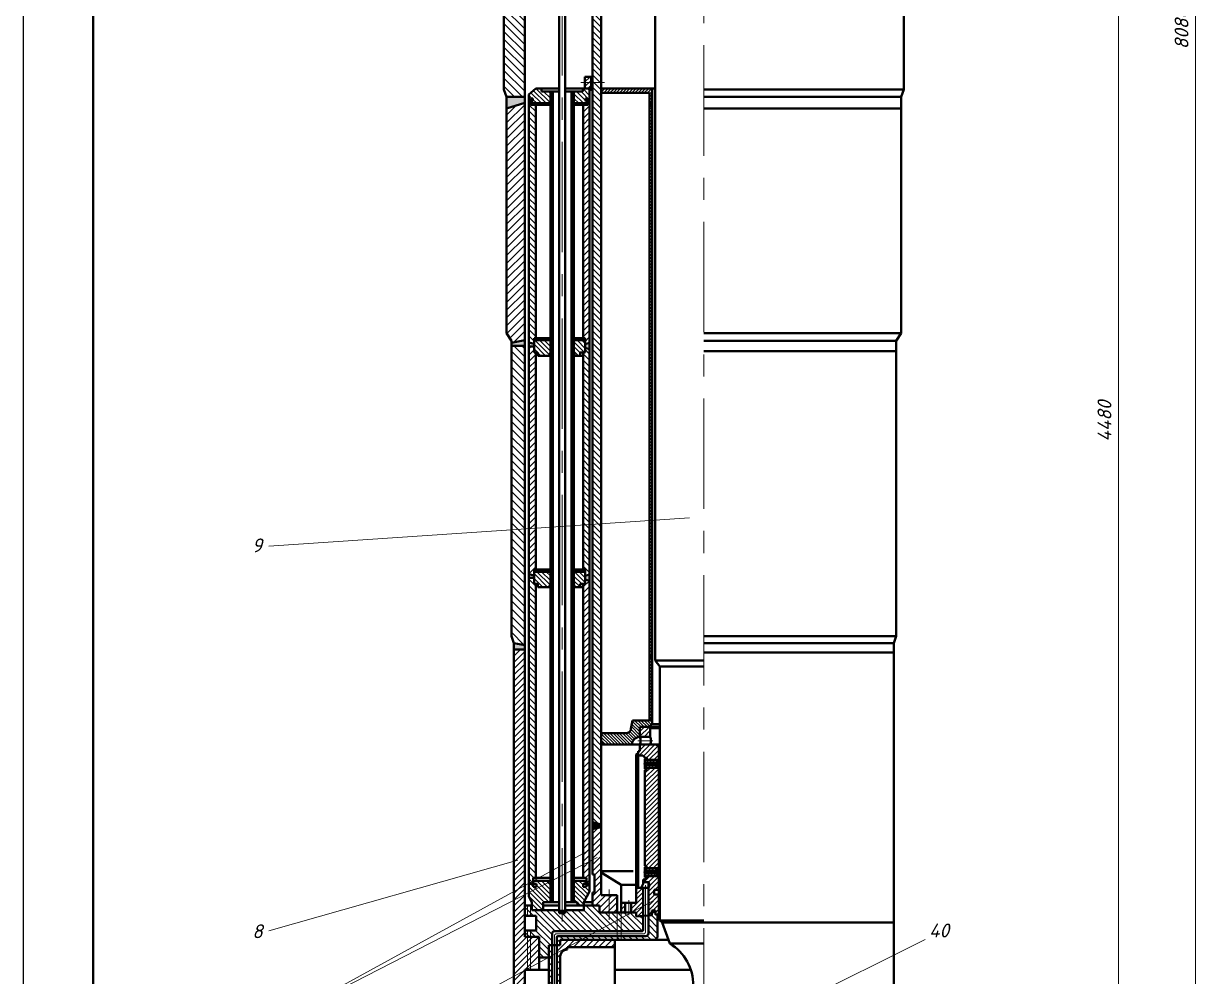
# Model space of a CAD drawing. Header units: millimetres. Extents: x 2879 to 23145, y -3142 to 6314.
# Drawn here: x 22546.3 to 22885.3, y -2997.1 to -2723 of the extents above; entities that cross this region are included whole.
import ezdxf

# ---------------------------------------------------------------- set-up
doc = ezdxf.new("R2010")
doc.units = ezdxf.units.MM
doc.linetypes.add('ACAD_ISO03W100', pattern=[30, 12, -18])
doc.linetypes.add('осевая', pattern=[50.8, 31.75, -6.35, 6.35, -6.35])
doc.layers.get('0').update_dxf_attribs({"lineweight": 40})
for name, color, linetype, lineweight in [('Оси', 7, 'осевая', 20), ('Размеры', 7, 'Continuous', 20), ('Тонкая', 7, 'Continuous', 25), ('Штрих пункт', 7, 'ACAD_ISO03W100', 20), ('штриховка', 7, 'Continuous', 20)]:
    doc.layers.add(name, color=color, linetype=linetype, lineweight=lineweight)
doc.styles.add('ADRF1', font='isocpeur.ttf', dxfattribs={"oblique": 15})
doc.styles.add('Размеры', font='isocpeur.ttf', dxfattribs={"oblique": 15})
doc.dimstyles.new('гост', dxfattribs={"dimtxt": 4, "dimasz": 5, "dimexe": 2, "dimexo": 0, "dimgap": 2, "dimtad": 1, "dimtoh": 1, "dimdec": 1, "dimlfac": 10, "dimtxsty": 'ADRF1', "dimcen": 2.5, "dimadec": 0, "dimazin": 0, "dimtfac": 1, "dimtdec": 1, "dimtmove": 0, "dimatfit": 3, "dimfxl": 1, "dimlwd": 20, "dimlwe": 20, "dimarcsym": 0})
pattern_1 = [(135, (22325.3025, -3064.2929), (-1.122532, -1.122532), [])]
pattern_2 = [(45, (22269.3143, -3064.2929), (-0.8980256, 0.8980256), [])]
pattern_3 = [(135, (22325.3025, -3064.2929), (-0.6735192, -0.6735192), [])]
pattern_4 = [(45, (22325.3025, -3064.2929), (-0.6735192, 0.6735192), [])]
pattern_5 = [(135, (22325.3025, -3064.2929), (-0.8980256, -0.8980256), [])]
pattern_6 = [(45, (22325.3025, -3064.2929), (-0.8980256, 0.8980256), [])]
pattern_7 = [(135, (22269.3143, -3064.2929), (-0.4490128, -0.4490128), [])]
pattern_8 = [(135, (22222.6435, -3064.2929), (-0.8980256, -0.8980256), [])]

# ---------------------------------------------------------------- blocks, each defined once
blk = doc.blocks.new('*D20')
at = {"layer": 'Defpoints', "color": 0, "transparency": 16777216}
for p in [(22801.87, -2620.22), (22861.15, -2620.22), (22819.88, -3054.37)]:
    blk.add_point(p, dxfattribs=at)
at = {"layer": 'Размеры', "color": 0, "linetype": 'Continuous', "lineweight": 20, "transparency": 16777216}
for p, q in [((22801.87, -2620.22), (22863.15, -2620.22)), ((22861.15, -3049.37), (22861.15, -2625.22)), ((22819.88, -3054.37), (22863.15, -3054.37))]:
    blk.add_line(p, q, dxfattribs=at)
at = {"layer": 'Размеры', "color": 0, "transparency": 16777216}
for points in [[(22860.31, -2625.22), (22861.98, -2625.22), (22861.15, -2620.22)], [(22860.31, -3049.37), (22861.98, -3049.37), (22861.15, -3054.37)]]:
    blk.add_solid(points, dxfattribs=at)
at = {"layer": 'Размеры', "color": 0, "transparency": 16777216, "insert": (22857.15, -2837.3), "char_height": 4, "attachment_point": 5, "rotation": 90, "style": 'ADRF1'}
blk.add_mtext('4480', dxfattribs=at)
blk = doc.blocks.new('*D24')
at = {"color": 0, "linetype": 'Continuous', "lineweight": 20, "transparency": 16777216}
for p, q in [((22741.99, -2327.81), (22885.32, -2327.81)), ((22883.32, -3116.37), (22883.32, -2332.81)), ((22741.95, -3121.37), (22885.32, -3121.37))]:
    blk.add_line(p, q, dxfattribs=at)
at = {"color": 0, "transparency": 16777216}
for points in [[(22882.49, -2332.81), (22884.16, -2332.81), (22883.32, -2327.81)], [(22882.49, -3116.37), (22884.16, -3116.37), (22883.32, -3121.37)]]:
    blk.add_solid(points, dxfattribs=at)
at = {"layer": 'Defpoints', "color": 0, "transparency": 16777216}
for p in [(22741.99, -2327.81), (22883.32, -2327.81), (22741.95, -3121.37)]:
    blk.add_point(p, dxfattribs=at)
at = {"color": 0, "transparency": 16777216, "insert": (22879.32, -2724.59), "char_height": 4, "attachment_point": 5, "rotation": 90, "style": 'ADRF1'}
blk.add_mtext('8080', dxfattribs=at)

msp = doc.modelspace()

# ---------------------------------------------------------------- hatches: boundary and pattern name
h = msp.add_hatch(color=256)
h.dxf.hatch_style = 1
h.paths.add_polyline_path([(22690.444, -2745.729), (22690.444, -2744.009), (22685.226, -2744.009), (22685.226, -2747.406)])
h.paths.add_polyline_path([(22687.298, -2901.168), (22687.298, -2902.979), (22690.444, -2902.979), (22690.444, -2901.737)])
h.paths.add_polyline_path([(22686.61, -2814.758), (22686.61, -2815.681), (22690.444, -2815.681), (22690.444, -2814.065)])
h = msp.add_hatch(color=256)
h.dxf.hatch_style = 1
h.paths.add_polyline_path([(22727.14, -2745.747), (22726.305, -2746.119), (22726.305, -2746.606), (22727.14, -2746.726)])
h = msp.add_hatch(color=256)
h.dxf.hatch_style = 1
h.paths.add_polyline_path([(22693.14, -2815.087), (22691.597, -2814.73), (22691.597, -2815.822), (22693.14, -2815.822)])
h.paths.add_polyline_path([(22709.12, -2814.821), (22707.804, -2815.188), (22707.804, -2816.239), (22709.12, -2816.655)])
h.paths.add_polyline_path([(22704.613, -2817.767), (22704.613, -2818.491), (22704.957, -2818.491)])
h.paths.add_polyline_path([(22697.837, -2817.584), (22697.407, -2818.491), (22697.837, -2818.491)])
h = msp.add_hatch(color=256)
h.dxf.hatch_style = 1
h.paths.add_polyline_path([(22693.14, -2881.673), (22691.597, -2881.317), (22691.597, -2882.409), (22693.14, -2882.409)])
h.paths.add_polyline_path([(22697.837, -2884.17), (22697.407, -2885.078), (22697.837, -2885.078)])
h.paths.add_polyline_path([(22704.613, -2884.353), (22704.613, -2885.078), (22704.957, -2885.078)])
h.paths.add_polyline_path([(22709.12, -2881.407), (22707.804, -2881.774), (22707.804, -2882.826), (22709.12, -2883.242)])
h = msp.add_hatch(color=256)
h.dxf.hatch_style = 1
h.paths.add_polyline_path([(22727.14, -2904.887), (22726.305, -2905.13), (22726.305, -2905.531), (22727.14, -2905.789)])
h = msp.add_hatch(color=256)
h.dxf.hatch_style = 1
h.paths.add_polyline_path([(22712.441, -2930.896), (22713.312, -2930.363), (22712.441, -2929.077)])
h = msp.add_hatch(color=256)
h.dxf.hatch_style = 1
h.paths.add_polyline_path([(22712.441, -2954.14), (22712.441, -2953.334), (22709.941, -2952.647), (22709.941, -2954.69)])
at = {"layer": 'штриховка'}
h = msp.add_hatch(dxfattribs=at)
h.set_pattern_fill('ANSI31', color=256, scale=0.5, angle=90)
h.set_pattern_definition(pattern_1)
h.paths.add_polyline_path([(22690.444, -2657.71), (22687.047, -2657.71), (22687.047, -2658.093), (22686.652, -2658.093), (22686.272, -2658.393), (22685.798, -2658.393), (22684.447, -2658.485), (22684.447, -2741.945), (22685.226, -2744.009), (22690.444, -2744.009)])
h = msp.add_hatch(dxfattribs=at)
h.set_pattern_fill('ANSI31', color=256, scale=0.4, angle=90)
h.set_pattern_definition(pattern_5)
h.paths.add_polyline_path([(22712.441, -2897.59), (22709.941, -2897.59), (22709.941, -2952.647), (22712.441, -2953.334)])
h.paths.add_polyline_path([(22712.441, -2824.396), (22709.941, -2824.396), (22709.941, -2897.59), (22712.441, -2897.59)])
h.paths.add_polyline_path([(22712.441, -2734.443), (22709.941, -2734.443), (22709.941, -2824.396), (22712.441, -2824.396)])
h.paths.add_polyline_path([(22712.441, -2674.557), (22709.941, -2674.557), (22709.941, -2734.443), (22712.441, -2734.443)])
h = msp.add_hatch(dxfattribs=at)
h.set_pattern_fill('ANSI31', color=256, scale=0.3)
h.set_pattern_definition(pattern_4)
h.paths.add_polyline_path([(22709.559, -2738.258), (22707.775, -2738.258), (22707.775, -2739.941), (22709.559, -2739.941)])
h.paths.add_polyline_path([(22709.559, -2739.941), (22707.775, -2739.941), (22707.775, -2741.625), (22709.559, -2741.625)])
h = msp.add_hatch(dxfattribs=at)
h.set_pattern_fill('ANSI31', color=256, scale=0.3, angle=90)
h.set_pattern_definition(pattern_3)
h.paths.add_polyline_path([(22697.837, -2745.881), (22697.837, -2742.49), (22695.306, -2742.49), (22695.306, -2741.625), (22693.597, -2741.625), (22691.597, -2743.406), (22691.597, -2745.293), (22692.117, -2745.293), (22692.117, -2744.533), (22692.818, -2744.533), (22692.818, -2745.293), (22692.117, -2745.293), (22692.117, -2745.881)])
h.paths.add_polyline_path([(22704.613, -2742.49), (22704.613, -2745.881), (22708.6, -2745.881), (22708.6, -2745.293), (22707.899, -2745.293), (22707.899, -2744.533), (22708.6, -2744.533), (22708.6, -2745.293), (22709.12, -2745.293), (22709.12, -2742.341, -0.4142136), (22709.42, -2742.041), (22709.941, -2742.041), (22709.941, -2741.625), (22707.145, -2741.625), (22707.145, -2742.49)])
h = msp.add_hatch(dxfattribs=at)
h.set_pattern_fill('ANSI31', color=256, scale=0.2)
h.set_pattern_definition([(45, (22325.3025, -3064.2929), (-0.4490128, 0.4490128), [])])
h.paths.add_polyline_path([(22712.441, -2741.625), (22712.441, -2742.885), (22726.305, -2742.885), (22726.305, -2746.119), (22727.14, -2745.747), (22727.14, -2742.885), (22727.14, -2741.625)])
h = msp.add_hatch(dxfattribs=at)
h.set_pattern_fill('ANSI31', color=256, scale=0.5)
h.set_pattern_definition([(45, (22325.3025, -3064.2929), (-1.122532, 1.122532), [])])
h.paths.add_polyline_path([(22690.444, -2745.729), (22685.226, -2747.406), (22685.226, -2812.045), (22686.61, -2814.173), (22686.61, -2814.758), (22690.444, -2814.065)])
h = msp.add_hatch(dxfattribs=at)
h.set_pattern_fill('ANSI31', color=256, scale=0.4, angle=90)
h.set_pattern_definition(pattern_5)
h.paths.add_polyline_path([(22727.14, -2746.726), (22726.305, -2746.606), (22726.305, -2905.13), (22727.14, -2904.887)])
h.paths.add_polyline_path([(22693.597, -2746.36), (22692.117, -2746.36), (22692.117, -2745.881), (22692.117, -2745.293), (22691.597, -2745.293), (22691.597, -2814.73), (22693.14, -2815.087), (22693.14, -2814.073), (22693.14, -2813.403), (22693.597, -2813.403), (22693.597, -2759.339)])
h = msp.add_hatch(dxfattribs=at)
h.set_pattern_fill('ANSI31', color=256, scale=0.3)
h.set_pattern_definition(pattern_4)
h.paths.add_polyline_path([(22704.613, -2892.929), (22703.897, -2892.929), (22703.897, -2975.707), (22704.613, -2975.707), (22704.613, -2969.529)])
h.paths.add_polyline_path([(22698.554, -2892.929), (22697.837, -2892.929), (22697.837, -2975.707), (22698.554, -2975.707)])
h.paths.add_polyline_path([(22704.613, -2742.49), (22703.897, -2742.49), (22703.897, -2779.417), (22704.613, -2779.417)])
h.paths.add_polyline_path([(22698.554, -2742.49), (22697.837, -2742.49), (22697.837, -2779.417), (22698.554, -2779.417)])
h.paths.add_polyline_path([(22704.613, -2779.417), (22703.897, -2779.417), (22703.897, -2826.575), (22704.613, -2826.575)])
h.paths.add_polyline_path([(22698.554, -2779.417), (22697.837, -2779.417), (22697.837, -2826.575), (22698.554, -2826.575)])
h.paths.add_polyline_path([(22698.554, -2826.575), (22697.837, -2826.575), (22697.837, -2892.929), (22698.554, -2892.929)])
h.paths.add_polyline_path([(22704.613, -2826.575), (22703.897, -2826.575), (22703.897, -2892.929), (22704.613, -2892.929)])
h = msp.add_hatch(dxfattribs=at)
h.set_pattern_fill('ANSI31', color=256, scale=0.4)
h.set_pattern_definition(pattern_2)
h.paths.add_polyline_path([(22709.12, -2771.454), (22707.282, -2771.454), (22707.282, -2793.313), (22709.12, -2793.313)])
h.paths.add_polyline_path([(22709.12, -2793.313), (22707.282, -2793.313), (22707.282, -2813.403), (22707.804, -2813.403), (22707.804, -2814.073), (22707.804, -2815.188), (22709.12, -2814.821)])
h.paths.add_polyline_path([(22709.12, -2745.293), (22708.6, -2745.293), (22708.6, -2745.881), (22708.6, -2746.36), (22707.282, -2746.36), (22707.282, -2759.339), (22707.282, -2771.454), (22709.12, -2771.454)])
h = msp.add_hatch(dxfattribs=at)
h.set_pattern_fill('ANSI31', color=256, scale=0.2, angle=90)
h.set_pattern_definition([(135, (22325.3025, -3064.2929), (-0.4490128, -0.4490128), [])])
h.paths.add_polyline_path([(22727.14, -2746.726), (22726.305, -2746.606), (22726.305, -2776.743), (22727.14, -2776.743)])
h.paths.add_polyline_path([(22727.14, -2820.359), (22726.305, -2820.359), (22726.305, -2863.772), (22727.14, -2863.772)])
h.paths.add_polyline_path([(22727.14, -2776.743), (22726.305, -2776.743), (22726.305, -2820.359), (22727.14, -2820.359)])
h.paths.add_polyline_path([(22727.14, -2863.772), (22726.305, -2863.772), (22726.305, -2905.13), (22727.14, -2904.887)])
h = msp.add_hatch(dxfattribs=at)
h.set_pattern_fill('ANSI31', color=256, scale=0.5, angle=90)
h.set_pattern_definition(pattern_1)
h.paths.add_polyline_path([(22686.61, -2899.189), (22687.298, -2901.168), (22690.444, -2901.737), (22690.444, -2815.681), (22686.61, -2815.681), (22686.61, -2817.189)])
h = msp.add_hatch(dxfattribs=at)
h.set_pattern_fill('ANSI31', color=256, scale=0.4)
h.set_pattern_definition(pattern_6)
h.paths.add_polyline_path([(22693.597, -2817.571), (22693.14, -2817.571), (22693.14, -2815.822), (22691.597, -2815.822), (22691.597, -2881.317), (22693.14, -2881.673), (22693.14, -2880.66), (22693.14, -2879.989), (22693.597, -2879.989)])
h = msp.add_hatch(dxfattribs=at)
h.set_pattern_fill('ANSI31', color=256, scale=0.3, angle=90)
h.set_pattern_definition(pattern_3)
h.paths.add_polyline_path([(22697.837, -2814.073), (22693.14, -2814.073), (22693.14, -2817.571), (22694.233, -2817.571), (22694.233, -2818.491), (22697.407, -2818.491), (22697.837, -2817.584)])
h.paths.add_polyline_path([(22704.613, -2817.767), (22704.957, -2818.491), (22706.399, -2818.491), (22706.399, -2817.571), (22707.804, -2817.571), (22707.804, -2814.073), (22704.613, -2814.073)])
h = msp.add_hatch(dxfattribs=at)
h.set_pattern_fill('ANSI31', color=256, scale=0.4, angle=90)
h.set_pattern_definition([(135, (22269.3143, -3064.2929), (-0.8980256, -0.8980256), [])])
h.paths.add_polyline_path([(22709.12, -2856.2), (22707.282, -2856.2), (22707.282, -2879.989), (22707.804, -2879.989), (22707.804, -2880.66), (22707.804, -2881.774), (22709.12, -2881.407)])
h.paths.add_polyline_path([(22709.12, -2816.655), (22707.804, -2816.239), (22707.804, -2817.571), (22707.282, -2817.571), (22707.282, -2856.2), (22709.12, -2856.2)])
h = msp.add_hatch(dxfattribs=at)
h.set_pattern_fill('ANSI31', color=256, scale=0.3, angle=90)
h.set_pattern_definition(pattern_3)
h.paths.add_polyline_path([(22693.14, -2880.66), (22693.14, -2884.157), (22694.233, -2884.157), (22694.233, -2885.078), (22697.407, -2885.078), (22697.837, -2884.17), (22697.837, -2880.66)])
h.paths.add_polyline_path([(22707.804, -2880.66), (22704.613, -2880.66), (22704.613, -2884.353), (22704.957, -2885.078), (22706.399, -2885.078), (22706.399, -2884.157), (22707.804, -2884.157)])
h = msp.add_hatch(dxfattribs=at)
h.set_pattern_fill('ANSI31', color=256, scale=0.4, angle=90)
h.set_pattern_definition(pattern_5)
h.paths.add_polyline_path([(22693.597, -2884.157), (22693.14, -2884.157), (22693.14, -2882.409), (22691.597, -2882.409), (22691.597, -2970.367), (22692.922, -2970.367), (22692.922, -2969.529), (22692.922, -2968.692), (22693.597, -2968.692)])
h = msp.add_hatch(dxfattribs=at)
h.set_pattern_fill('ANSI31', color=256, scale=0.4)
h.set_pattern_definition(pattern_2)
h.paths.add_polyline_path([(22709.12, -2911.234), (22707.282, -2911.234), (22707.282, -2937.399), (22709.12, -2937.399)])
h.paths.add_polyline_path([(22709.12, -2937.399), (22707.282, -2937.399), (22707.282, -2968.692), (22708.18, -2968.692), (22708.18, -2970.367), (22709.12, -2970.367), (22709.12, -2955.513)])
h.paths.add_polyline_path([(22709.12, -2883.242), (22707.804, -2882.826), (22707.804, -2884.157), (22707.282, -2884.157), (22707.282, -2911.234), (22709.12, -2911.234)])
h = msp.add_hatch(dxfattribs=at)
h.set_pattern_fill('ANSI31', color=256, scale=0.4)
h.set_pattern_definition(pattern_2)
h.paths.add_polyline_path([(22690.444, -2995.146), (22694.585, -2991.561), (22694.585, -2985.633), (22690.444, -2985.633), (22687.298, -2988.085), (22687.298, -3036.234), (22690.444, -3036.234), (22690.444, -3011.779)])
h.paths.add_polyline_path([(22690.444, -3036.234), (22687.298, -3036.234), (22687.298, -3080.368), (22690.367, -3084.351), (22699.231, -3084.351), (22699.231, -3081.443), (22700.326, -3081.443), (22700.326, -3083.492), (22701.711, -3083.492), (22701.711, -3076.466), (22694.878, -3076.466), (22691.367, -3076.466), (22691.367, -3072.527), (22690.444, -3071.761), (22690.444, -3069.251)])
h.paths.add_polyline_path([(22690.444, -2976.683), (22690.444, -2902.979), (22687.298, -2902.979), (22687.298, -2903.896), (22687.298, -2988.085), (22690.444, -2985.633)])
h = msp.add_hatch(dxfattribs=at)
h.set_pattern_fill('ANSI31', color=256, scale=0.2, angle=90)
h.set_pattern_definition(pattern_7)
h.paths.add_polyline_path([(22727.14, -2904.887), (22726.305, -2905.13), (22726.305, -2908.185), (22726.305, -2923.441), (22721.457, -2923.441), (22721.001, -2925.87, -0.3608204), (22719.527, -2927.093), (22712.441, -2927.093), (22712.441, -2930.363), (22721.282, -2930.363), (22721.282, -2930.154, -0.3518145), (22723.554, -2928.101), (22723.554, -2925.293), (22726.172, -2925.293), (22727.14, -2924.532), (22727.14, -2923.441), (22727.14, -2908.185)])
h = msp.add_hatch(dxfattribs=at)
h.set_pattern_fill('ANSI31', color=256, scale=0.3)
h.set_pattern_definition([(45, (22269.3143, -3064.2929), (-0.6735192, 0.6735192), [])])
h.paths.add_polyline_path([(22726.528, -2925.665), (22726.172, -2925.293), (22723.554, -2925.293), (22723.554, -2928.101), (22726.528, -2928.101)])
h.paths.add_polyline_path([(22729.02, -2931.376), (22729.02, -2931.063), (22728.254, -2930.363), (22723.554, -2930.363), (22723.554, -2932.255), (22723.102, -2932.255), (22723.102, -2933.494), (22724.449, -2933.494), (22725.016, -2934.056), (22725.404, -2934.174), (22725.535, -2934.174), (22725.535, -2934.469), (22725.404, -2934.469), (22725.404, -2934.758), (22729.02, -2934.758)])
h.paths.add_polyline_path([(22729.02, -2937.028), (22728.435, -2937.028), (22725.537, -2937.028), (22725.537, -2937.559), (22725.016, -2937.723), (22725.016, -2965.227), (22725.537, -2965.391), (22725.537, -2965.921), (22728.435, -2965.921), (22729.02, -2965.921)])
h.paths.add_polyline_path([(22729.02, -2968.191), (22725.404, -2968.191), (22725.404, -2968.48), (22725.535, -2968.48), (22725.535, -2968.776), (22725.404, -2968.776), (22725.404, -2969.153), (22724.472, -2969.153), (22724.472, -2969.948), (22725.997, -2969.948), (22726.368, -2970.761), (22725.997, -2971.574), (22725.997, -2979.502), (22727.04, -2979.405), (22727.04, -2978.123), (22728.069, -2978.123), (22728.069, -2979.31), (22728.639, -2979.257), (22729.02, -2978.815), (22729.02, -2973.518), (22727.682, -2973.518), (22727.682, -2972.099), (22729.02, -2972.099), (22729.02, -2971.574)])
h.paths.add_polyline_path([(22724.472, -2971.574), (22722.52, -2971.574), (22722.52, -2975.833), (22721.071, -2975.833), (22721.071, -2978.643), (22722.52, -2978.643), (22722.52, -2979.823), (22724.472, -2979.643)])
h.paths.add_polyline_path([(22719.342, -2975.833), (22718.181, -2975.833), (22718.181, -2978.643), (22719.342, -2978.643)])
h = msp.add_hatch(color=256, dxfattribs=at)
h.dxf.hatch_style = 1
h.paths.add_polyline_path([(22726.305, -2922.931), (22726.305, -2923.441), (22727.14, -2923.441), (22727.14, -2923.132)])
h = msp.add_hatch(color=256, dxfattribs=at)
h.dxf.hatch_style = 1
h.paths.add_polyline_path([(22722.52, -2971.211), (22722.52, -2971.574), (22723.102, -2971.574), (22723.102, -2971.425)])
h.paths.add_polyline_path([(22723.102, -2932.686), (22722.52, -2933.177), (22723.102, -2933.177)])
h = msp.add_hatch(dxfattribs=at)
h.set_pattern_fill('ANSI31', color=256, scale=0.2, angle=90)
h.set_pattern_definition(pattern_7)
h.paths.add_polyline_path([(22723.102, -2944.77), (22722.52, -2944.77), (22722.52, -2956.21), (22723.102, -2956.21)])
h.paths.add_polyline_path([(22723.102, -2933.177), (22722.52, -2933.177), (22722.52, -2944.77), (22723.102, -2944.77)])
h.paths.add_polyline_path([(22723.102, -2956.21), (22722.52, -2956.21), (22722.52, -2971.574), (22723.102, -2971.574)])
h = msp.add_hatch(dxfattribs=at)
h.set_pattern_fill('ANSI31', color=256, scale=0.2, angle=90)
h.set_pattern_definition([(135, (22222.64346, -3064.2929), (-0.4490128, -0.4490128), [])])
h.paths.add_polyline_path([(22728.538, -2934.758), (22725.404, -2934.758), (22725.404, -2934.469), (22725.357, -2934.312), (22725.016, -2934.46), (22725.016, -2935.543), (22728.896, -2935.543), (22728.896, -2935.182), (22728.538, -2935.182)])
h.paths.add_polyline_path([(22728.896, -2936.243), (22725.016, -2936.243), (22725.016, -2937.327), (22725.404, -2937.496), (22725.404, -2937.028), (22728.435, -2937.028), (22728.538, -2937.028), (22728.538, -2936.604), (22728.896, -2936.604)])
h.paths.add_polyline_path([(22728.896, -2966.345), (22728.538, -2966.345), (22728.538, -2965.921), (22728.435, -2965.921), (22725.404, -2965.921), (22725.404, -2965.454), (22725.016, -2965.622), (22725.016, -2966.706), (22728.896, -2966.706)])
h.paths.add_polyline_path([(22728.538, -2967.767), (22728.896, -2967.767), (22728.896, -2967.406), (22725.016, -2967.406), (22725.016, -2968.49), (22725.357, -2968.638), (22725.404, -2968.48), (22725.404, -2968.191), (22728.538, -2968.191)])
h = msp.add_hatch(color=256, dxfattribs=at)
h.dxf.hatch_style = 1
h.paths.add_polyline_path([(22725.535, -2934.291), (22725.404, -2934.291), (22725.357, -2934.312), (22725.404, -2934.469), (22725.535, -2934.469)])
h.paths.add_polyline_path([(22725.537, -2937.028), (22725.404, -2937.028), (22725.404, -2937.496), (22725.537, -2937.559)])
h.paths.add_polyline_path([(22725.537, -2965.391), (22725.404, -2965.454), (22725.404, -2965.921), (22725.537, -2965.921)])
h.paths.add_polyline_path([(22725.535, -2968.48), (22725.404, -2968.48), (22725.357, -2968.638), (22725.404, -2968.658), (22725.535, -2968.658)])
h = msp.add_hatch(dxfattribs=at)
h.set_pattern_fill('ANSI31', color=256, scale=0.4)
h.set_pattern_definition([(45, (22222.6435, -3064.2929), (-0.8980256, 0.8980256), [])])
h.paths.add_polyline_path([(22712.441, -2955.363), (22712.441, -2954.14), (22709.941, -2954.69), (22709.941, -2955.513), (22709.941, -2962.98), (22709.941, -2967.747), (22710.55, -2967.747), (22710.55, -2972.867), (22709.941, -2972.867), (22709.941, -2976.683), (22711.929, -2976.683), (22711.929, -2978.643), (22714.742, -2978.643), (22714.742, -2973.68), (22712.441, -2973.68), (22712.441, -2966.616)])
h.paths.add_polyline_path([(22717.029, -2973.68), (22714.742, -2973.68), (22714.742, -2978.643), (22717.029, -2978.643)])
h = msp.add_hatch(dxfattribs=at)
h.set_pattern_fill('ANSI31', color=256, scale=0.3, angle=90)
h.set_pattern_definition(pattern_3)
h.paths.add_polyline_path([(22693.86, -2971.252), (22692.922, -2971.252), (22692.922, -2970.367), (22691.597, -2970.367), (22691.597, -2974.031), (22692.51, -2975.707), (22692.51, -2977.987), (22695.733, -2977.987), (22695.733, -2975.707), (22697.837, -2975.707), (22697.837, -2969.529), (22692.922, -2969.529), (22692.922, -2970.367), (22693.86, -2970.367)])
h.paths.add_polyline_path([(22707.241, -2971.252), (22707.241, -2970.367), (22708.18, -2970.367), (22708.18, -2969.529), (22704.613, -2969.529), (22704.613, -2975.707), (22705.409, -2975.707), (22706.004, -2976.683), (22707.471, -2976.683), (22707.471, -2975.707), (22709.12, -2972.618), (22709.12, -2970.367), (22708.18, -2970.367), (22708.18, -2971.252)])
h = msp.add_hatch(dxfattribs=at)
h.set_pattern_fill('ANSI31', color=256, scale=0.4, angle=90)
h.set_pattern_definition(pattern_8)
edge = h.paths.add_edge_path()
edge.add_line((22711.929, -2978.643), (22711.929, -2976.683))
edge.add_line((22711.929, -2976.683), (22707.471, -2976.683))
edge.add_line((22707.471, -2976.683), (22707.471, -2977.987))
edge.add_line((22707.471, -2977.987), (22702.082, -2977.987))
edge.add_line((22702.082, -2977.987), (22702.082, -2978.881))
edge.add_line((22702.082, -2978.881), (22700.368, -2978.881))
edge.add_line((22700.368, -2978.881), (22700.368, -2977.987))
edge.add_line((22700.368, -2977.987), (22696.916, -2977.987))
edge.add_line((22696.916, -2977.987), (22693.782, -2981.296))
edge.add_line((22693.782, -2981.296), (22693.782, -2983.797))
edge.add_line((22693.782, -2983.797), (22691.414, -2983.797))
edge.add_line((22691.414, -2983.797), (22690.444, -2984.821))
edge.add_line((22690.444, -2984.821), (22690.444, -2985.633))
edge.add_line((22690.444, -2985.633), (22694.585, -2985.633))
edge.add_line((22694.585, -2985.633), (22694.585, -2991.561))
edge.add_line((22694.585, -2991.561), (22697.339, -2991.561))
edge.add_line((22697.339, -2991.561), (22697.339, -2988.085))
edge.add_line((22697.339, -2988.085), (22698.303, -2988.085))
edge.add_line((22698.303, -2988.085), (22698.303, -2984.757))
edge.add_arc((22698.988, -2984.74), 0.685, 90, 181.48903, ccw=False)
edge.add_line((22698.988, -2984.055), (22716.619, -2984.055))
edge.add_line((22716.619, -2984.055), (22717.029, -2983.723))
edge.add_line((22717.029, -2983.723), (22717.029, -2978.643))
edge.add_line((22717.029, -2978.643), (22711.929, -2978.643))
h.paths.add_polyline_path([(22696.916, -2977.987), (22693.585, -2977.987), (22692.15, -2979.629), (22693.782, -2979.629), (22693.782, -2981.296)], flags=17)
h.paths.add_polyline_path([(22692.51, -2976.683), (22690.444, -2976.683), (22690.444, -2979.629), (22692.15, -2979.629), (22693.585, -2977.987), (22692.51, -2977.987)], flags=17)
h.paths.add_polyline_path([(22718.181, -2978.643), (22717.029, -2978.643), (22717.029, -2983.723), (22718.181, -2982.79)])
h.paths.add_polyline_path([(22722.52, -2979.275), (22722.52, -2978.643), (22718.181, -2978.643), (22718.181, -2982.79)], flags=17)
edge = h.paths.add_edge_path(flags=17)
edge.add_line((22724.472, -2979.643), (22722.52, -2979.823))
edge.add_line((22722.52, -2979.823), (22722.52, -2979.275))
edge.add_line((22722.52, -2979.275), (22718.181, -2982.79))
edge.add_line((22718.181, -2982.79), (22718.181, -2984.055))
edge.add_line((22718.181, -2984.055), (22724.172, -2984.055))
edge.add_arc((22724.172, -2983.755), 0.3, 270, 360)
edge.add_line((22724.472, -2983.755), (22724.472, -2979.643))
h.paths.add_polyline_path([(22718.181, -2982.79), (22717.029, -2983.723), (22717.029, -2984.055), (22718.181, -2984.055)])
h.paths.add_polyline_path([(22717.029, -2985.424), (22714.929, -2985.424), (22713.563, -2986.53), (22717.029, -2986.53)], flags=17)
h.paths.add_polyline_path([(22718.181, -2985.424), (22717.029, -2985.424), (22717.029, -2986.53), (22718.181, -2986.53)])
edge = h.paths.add_edge_path()
edge.add_line((22728.639, -2985.53), (22728.639, -2979.257))
edge.add_line((22728.639, -2979.257), (22728.069, -2979.31))
edge.add_line((22728.069, -2979.31), (22728.069, -2978.568))
edge.add_line((22728.069, -2978.568), (22727.04, -2978.568))
edge.add_line((22727.04, -2978.568), (22727.04, -2979.405))
edge.add_line((22727.04, -2979.405), (22725.997, -2979.502))
edge.add_line((22725.997, -2979.502), (22725.997, -2984.724))
edge.add_arc((22725.297, -2984.724), 0.7, -90, 0, ccw=False)
edge.add_line((22725.297, -2985.424), (22718.181, -2985.424))
edge.add_line((22718.181, -2985.424), (22718.181, -2986.53))
edge.add_line((22718.181, -2986.53), (22727.639, -2986.53))
edge.add_arc((22727.639, -2985.53), 1, 270, 360)
h = msp.add_hatch(dxfattribs=at)
h.set_pattern_fill('ANSI31', color=256, scale=0.4, angle=90)
h.set_pattern_definition(pattern_8)
h.paths.add_polyline_path([(22714.929, -2985.424), (22699.992, -2985.424, 0.4142136), (22699.672, -2985.744), (22699.672, -2988.085), (22700.636, -2988.085), (22700.636, -2986.53), (22713.563, -2986.53)])
h = msp.add_hatch(dxfattribs=at)
h.set_pattern_fill('ANSI31', color=256, scale=0.4)
h.set_pattern_definition(pattern_6)
h.paths.add_polyline_path([(22700.636, -2986.53), (22700.636, -2988.085), (22699.672, -2988.085), (22699.672, -3011.899), (22699.672, -3012.547), (22700.252, -3012.547), (22700.252, -3011.899), (22700.636, -3011.899), (22716.312, -3011.899), (22716.312, -3009.814), (22702.636, -3009.814), (22702.636, -3009.1, -0.4142136), (22700.636, -3007.1), (22700.636, -2991.329, -0.4142136), (22702.636, -2989.329), (22702.636, -2988.616), (22716.312, -2988.616), (22716.312, -2986.53)])
h.paths.add_polyline_path([(22698.303, -2988.085), (22697.339, -2988.085), (22697.339, -2991.561), (22697.339, -3011.128), (22696.809, -3011.899), (22697.339, -3011.899), (22697.723, -3011.899), (22697.723, -3012.547), (22698.303, -3012.547), (22698.303, -3011.899)])

# ---------------------------------------------------------------- linework, layer by layer
for p, q in [((22566.34, -2306.406), (22566.34, -3137.406)), ((22700.368, -2976.683), (22700.368, -2645.399)), ((22702.082, -2976.683), (22702.082, -2645.399)), ((22799.447, -2649.745), (22799.447, -2741.945)), ((22684.447, -2658.485), (22684.447, -2741.945)), ((22690.444, -2657.71), (22690.444, -2976.683)), ((22709.941, -2674.557), (22709.941, -2955.513)), ((22712.441, -2674.557), (22712.441, -2955.513)), ((22727.947, -2671.425), (22727.947, -2906.136)), ((22707.775, -2738.258), (22709.559, -2738.258)), ((22707.775, -2741.625), (22707.775, -2738.258)), ((22709.559, -2738.258), (22709.559, -2741.625)), ((22709.559, -2738.258), (22709.941, -2738.258)), ((22684.447, -2741.945), (22685.226, -2744.009)), ((22691.597, -2743.406), (22693.597, -2741.625)), ((22693.597, -2741.625), (22700.368, -2741.625)), ((22695.306, -2741.625), (22695.306, -2742.49)), ((22702.082, -2741.625), (22709.941, -2741.625)), ((22707.145, -2741.625), (22707.145, -2742.49)), ((22709.12, -2745.293), (22709.12, -2742.341)), ((22709.941, -2742.041), (22709.42, -2742.041)), ((22712.441, -2741.625), (22727.947, -2741.625)), ((22727.14, -2742.885), (22727.14, -2741.625)), ((22799.447, -2741.945), (22741.947, -2741.945)), ((22799.447, -2741.945), (22798.668, -2744.009)), ((22685.226, -2744.009), (22685.226, -2747.406)), ((22685.226, -2744.009), (22690.444, -2744.009)), ((22690.444, -2745.729), (22685.226, -2747.406)), ((22691.597, -2743.406), (22691.597, -2974.031)), ((22691.597, -2745.293), (22692.117, -2745.293)), ((22692.117, -2745.293), (22692.117, -2744.533)), ((22692.117, -2744.533), (22692.818, -2744.533)), ((22692.818, -2745.293), (22692.117, -2745.293)), ((22692.117, -2745.293), (22692.117, -2745.881)), ((22692.818, -2744.533), (22692.818, -2745.293)), ((22695.306, -2742.49), (22700.368, -2742.49)), ((22697.837, -2742.49), (22697.837, -2975.707)), ((22698.554, -2742.49), (22698.554, -2975.707)), ((22702.082, -2742.49), (22707.145, -2742.49)), ((22703.897, -2742.49), (22703.897, -2975.707)), ((22704.613, -2742.49), (22704.613, -2969.529)), ((22708.6, -2744.533), (22707.899, -2744.533)), ((22707.899, -2744.533), (22707.899, -2745.293)), ((22707.899, -2745.293), (22708.6, -2745.293)), ((22708.6, -2745.293), (22708.6, -2744.533)), ((22709.12, -2745.293), (22708.6, -2745.293)), ((22708.6, -2745.293), (22708.6, -2745.881)), ((22709.12, -2745.293), (22709.12, -2955.513)), ((22712.441, -2742.885), (22726.305, -2742.885)), ((22726.305, -2742.885), (22726.305, -2908.185)), ((22726.305, -2746.119), (22727.14, -2745.747)), ((22727.14, -2742.885), (22727.14, -2908.185)), ((22798.668, -2744.009), (22741.947, -2744.009)), ((22798.668, -2744.009), (22798.668, -2747.406)), ((22685.226, -2747.406), (22685.226, -2812.045)), ((22692.117, -2745.881), (22697.837, -2745.881)), ((22692.117, -2745.881), (22692.117, -2746.36)), ((22692.117, -2746.36), (22697.837, -2746.36)), ((22693.597, -2759.339), (22693.597, -2746.36)), ((22704.613, -2745.881), (22708.6, -2745.881)), ((22704.613, -2746.36), (22708.6, -2746.36)), ((22707.282, -2746.36), (22707.282, -2759.339)), ((22708.6, -2746.36), (22708.6, -2745.881)), ((22726.305, -2746.606), (22727.14, -2746.726)), ((22798.668, -2747.406), (22741.947, -2747.406)), ((22798.668, -2747.406), (22798.668, -2812.045)), ((22693.597, -2813.403), (22693.597, -2759.339)), ((22707.282, -2759.339), (22707.282, -2813.403)), ((22685.226, -2812.045), (22686.61, -2814.173)), ((22693.14, -2813.403), (22693.14, -2814.073)), ((22693.14, -2813.403), (22697.837, -2813.403)), ((22704.613, -2813.403), (22707.804, -2813.403)), ((22707.804, -2813.403), (22707.804, -2814.073)), ((22798.668, -2812.045), (22741.947, -2812.045)), ((22798.668, -2812.045), (22797.283, -2814.173)), ((22686.61, -2814.758), (22690.444, -2814.065)), ((22686.61, -2814.173), (22686.61, -2814.173)), ((22686.61, -2814.173), (22686.61, -2817.189)), ((22686.61, -2815.681), (22690.444, -2815.681)), ((22693.14, -2815.087), (22691.597, -2814.73)), ((22693.14, -2815.822), (22691.597, -2815.822)), ((22697.837, -2814.073), (22693.14, -2814.073)), ((22693.14, -2814.073), (22693.14, -2817.571)), ((22707.804, -2814.073), (22704.613, -2814.073)), ((22707.804, -2817.571), (22707.804, -2814.073)), ((22707.804, -2815.188), (22709.12, -2814.821)), ((22707.804, -2816.239), (22709.12, -2816.655)), ((22797.283, -2814.173), (22741.947, -2814.173)), ((22797.283, -2814.173), (22797.283, -2814.173)), ((22797.283, -2814.173), (22797.283, -2817.189)), ((22686.61, -2817.189), (22686.61, -2899.189)), ((22693.14, -2817.571), (22694.233, -2817.571)), ((22693.597, -2879.989), (22693.597, -2817.571)), ((22694.233, -2817.571), (22694.233, -2818.491)), ((22694.233, -2818.491), (22697.837, -2818.491)), ((22697.407, -2818.491), (22697.837, -2817.584)), ((22704.613, -2817.767), (22704.957, -2818.491)), ((22704.613, -2818.491), (22706.399, -2818.491)), ((22706.399, -2818.491), (22706.399, -2817.571)), ((22706.399, -2817.571), (22707.804, -2817.571)), ((22706.399, -2818.491), (22707.282, -2818.491)), ((22707.282, -2817.571), (22707.282, -2879.989)), ((22797.283, -2817.189), (22741.947, -2817.189)), ((22797.283, -2817.189), (22797.283, -2899.189)), ((22693.14, -2881.673), (22691.597, -2881.317)), ((22693.14, -2879.989), (22697.837, -2879.989)), ((22693.14, -2879.989), (22693.14, -2880.66)), ((22697.837, -2880.66), (22693.14, -2880.66)), ((22693.14, -2880.66), (22693.14, -2884.157)), ((22704.613, -2879.989), (22707.804, -2879.989)), ((22707.804, -2880.66), (22704.613, -2880.66)), ((22707.804, -2879.989), (22707.804, -2880.66)), ((22707.804, -2884.157), (22707.804, -2880.66)), ((22693.14, -2882.409), (22691.597, -2882.409)), ((22693.14, -2884.157), (22694.233, -2884.157)), ((22693.597, -2968.692), (22693.597, -2884.157)), ((22694.233, -2884.157), (22694.233, -2885.078)), ((22697.407, -2885.078), (22697.837, -2884.17)), ((22704.613, -2884.353), (22704.957, -2885.078)), ((22706.399, -2884.157), (22707.804, -2884.157)), ((22706.399, -2885.078), (22706.399, -2884.157)), ((22707.282, -2884.157), (22707.282, -2968.692)), ((22707.804, -2881.774), (22709.12, -2881.407)), ((22707.804, -2882.826), (22709.12, -2883.242)), ((22694.233, -2885.078), (22697.837, -2885.078)), ((22704.613, -2885.078), (22706.399, -2885.078)), ((22706.399, -2885.078), (22707.282, -2885.078)), ((22686.61, -2899.189), (22687.298, -2901.168)), ((22687.298, -2901.168), (22687.298, -2901.168)), ((22687.298, -2901.168), (22687.298, -2903.896)), ((22687.298, -2901.168), (22690.444, -2901.737)), ((22797.283, -2899.189), (22741.947, -2899.189)), ((22796.596, -2901.168), (22741.947, -2901.168)), ((22797.283, -2899.189), (22796.596, -2901.168)), ((22796.596, -2901.168), (22796.596, -2901.168)), ((22796.596, -2901.168), (22796.596, -2903.896)), ((22690.444, -2902.979), (22687.298, -2902.979)), ((22687.298, -2903.896), (22687.298, -3080.368)), ((22726.305, -2905.13), (22727.14, -2904.887)), ((22796.596, -2903.896), (22741.947, -2903.896)), ((22796.596, -2903.896), (22796.596, -3039.368)), ((22726.305, -2908.185), (22726.305, -2923.441)), ((22727.14, -2908.185), (22727.14, -2923.441)), ((22727.947, -2906.136), (22741.947, -2906.136)), ((22727.947, -2906.136), (22729.31, -2907.939)), ((22729.31, -2907.939), (22741.947, -2907.939)), ((22729.31, -2907.939), (22729.31, -2980.991)), ((22721.457, -2923.441), (22721.001, -2925.87)), ((22726.305, -2923.441), (22721.457, -2923.441)), ((22723.554, -2928.101), (22723.554, -2925.293)), ((22723.554, -2925.293), (22726.172, -2925.293)), ((22726.172, -2925.293), (22727.14, -2924.532)), ((22726.172, -2925.293), (22726.528, -2925.665)), ((22726.172, -2925.293), (22729.31, -2925.293)), ((22727.14, -2923.441), (22727.14, -2924.532)), ((22727.14, -2924.532), (22729.31, -2924.532)), ((22712.441, -2927.093), (22719.527, -2927.093)), ((22723.554, -2928.101), (22726.528, -2928.101)), ((22726.528, -2925.665), (22726.528, -2928.101)), ((22726.528, -2925.665), (22729.31, -2925.665)), ((22712.441, -2930.363), (22723.554, -2930.363)), ((22721.282, -2930.154), (22721.282, -2930.363)), ((22723.554, -2932.255), (22723.554, -2930.363)), ((22723.554, -2930.363), (22728.254, -2930.363)), ((22728.254, -2930.363), (22729.02, -2931.063)), ((22728.254, -2930.363), (22729.31, -2930.363)), ((22729.02, -2931.063), (22729.02, -2931.376)), ((22729.02, -2931.063), (22729.31, -2931.063)), ((22729.02, -2971.574), (22729.02, -2931.376)), ((22722.52, -2933.177), (22723.102, -2932.686)), ((22722.52, -2933.177), (22722.52, -2971.574)), ((22722.52, -2933.177), (22723.102, -2933.177)), ((22723.102, -2971.574), (22723.102, -2932.255)), ((22723.102, -2932.255), (22723.554, -2932.255)), ((22724.449, -2933.494), (22723.102, -2933.494)), ((22725.016, -2934.056), (22724.449, -2933.494)), ((22725.404, -2934.174), (22725.016, -2934.056)), ((22725.016, -2934.46), (22725.404, -2934.291)), ((22725.016, -2937.327), (22725.016, -2934.46)), ((22725.016, -2934.46), (22725.016, -2937.327)), ((22725.016, -2935.543), (22728.896, -2935.543)), ((22725.357, -2934.312), (22725.404, -2934.469)), ((22725.404, -2934.174), (22725.535, -2934.174)), ((22725.404, -2934.291), (22725.535, -2934.291)), ((22725.404, -2934.469), (22725.404, -2934.758)), ((22725.535, -2934.469), (22725.404, -2934.469)), ((22725.404, -2934.758), (22729.02, -2934.758)), ((22725.535, -2934.174), (22725.535, -2934.469)), ((22728.538, -2934.758), (22728.538, -2935.182)), ((22728.538, -2935.182), (22728.896, -2935.182)), ((22728.896, -2936.604), (22728.896, -2935.182)), ((22725.016, -2936.243), (22728.896, -2936.243)), ((22725.016, -2937.327), (22725.404, -2937.496)), ((22725.537, -2937.559), (22725.016, -2937.723)), ((22725.016, -2965.227), (22725.016, -2937.723)), ((22728.435, -2937.028), (22725.404, -2937.028)), ((22725.404, -2937.496), (22725.404, -2937.028)), ((22725.404, -2937.496), (22725.537, -2937.559)), ((22725.537, -2937.028), (22725.537, -2937.559)), ((22728.435, -2937.028), (22729.02, -2937.028)), ((22728.538, -2936.604), (22728.538, -2937.028)), ((22728.538, -2936.604), (22728.896, -2936.604)), ((22709.12, -2955.513), (22709.12, -2970.367)), ((22712.441, -2953.334), (22709.941, -2952.647)), ((22712.441, -2954.14), (22709.941, -2954.69)), ((22709.941, -2955.513), (22709.941, -2962.98)), ((22712.441, -2955.363), (22712.441, -2966.616)), ((22709.941, -2967.747), (22709.941, -2962.98)), ((22725.537, -2965.391), (22725.016, -2965.227)), ((22725.016, -2965.622), (22725.404, -2965.454)), ((22725.016, -2968.49), (22725.016, -2965.622)), ((22725.404, -2965.454), (22725.537, -2965.391)), ((22725.404, -2965.454), (22725.404, -2965.921)), ((22728.435, -2965.921), (22725.404, -2965.921)), ((22725.537, -2965.921), (22725.537, -2965.391)), ((22728.435, -2965.921), (22729.02, -2965.921)), ((22728.538, -2966.345), (22728.538, -2965.921)), ((22697.837, -2968.692), (22692.922, -2968.692)), ((22692.922, -2969.529), (22692.922, -2968.692)), ((22707.282, -2968.692), (22704.613, -2968.692)), ((22708.18, -2968.692), (22707.282, -2968.692)), ((22708.18, -2970.367), (22708.18, -2968.692)), ((22710.55, -2967.747), (22709.941, -2967.747)), ((22710.55, -2972.867), (22710.55, -2967.747)), ((22712.441, -2966.616), (22712.441, -2973.68)), ((22712.717, -2966.778), (22721.671, -2966.778)), ((22718.181, -2970.686), (22712.919, -2967.469)), ((22724.472, -2969.948), (22724.472, -2969.153)), ((22724.472, -2969.153), (22725.404, -2969.153)), ((22725.016, -2966.706), (22728.896, -2966.706)), ((22725.016, -2967.406), (22728.896, -2967.406)), ((22725.016, -2968.49), (22725.404, -2968.658)), ((22725.357, -2968.638), (22725.404, -2968.48)), ((22725.404, -2968.191), (22729.02, -2968.191)), ((22725.404, -2968.48), (22725.404, -2968.191)), ((22725.535, -2968.48), (22725.404, -2968.48)), ((22725.404, -2968.658), (22725.404, -2969.153)), ((22725.404, -2968.658), (22725.535, -2968.658)), ((22725.404, -2968.776), (22725.535, -2968.776)), ((22725.535, -2968.776), (22725.535, -2968.48)), ((22728.538, -2966.345), (22728.896, -2966.345)), ((22728.538, -2968.191), (22728.538, -2967.767)), ((22728.538, -2967.767), (22728.896, -2967.767)), ((22728.896, -2966.345), (22728.896, -2967.767)), ((22692.922, -2970.367), (22691.597, -2970.367)), ((22697.837, -2969.529), (22692.922, -2969.529)), ((22692.922, -2969.529), (22692.922, -2970.367)), ((22692.922, -2970.367), (22692.922, -2971.252)), ((22693.86, -2970.367), (22692.922, -2970.367)), ((22693.86, -2971.252), (22692.922, -2971.252)), ((22693.86, -2970.367), (22693.86, -2971.252)), ((22708.18, -2969.529), (22704.613, -2969.529)), ((22704.613, -2969.529), (22704.613, -2975.707)), ((22707.241, -2970.367), (22707.241, -2971.252)), ((22708.18, -2970.367), (22707.241, -2970.367)), ((22708.18, -2971.252), (22707.241, -2971.252)), ((22709.12, -2972.618), (22707.471, -2975.707)), ((22709.12, -2970.367), (22708.18, -2970.367)), ((22708.18, -2970.367), (22708.18, -2971.252)), ((22709.12, -2972.618), (22709.12, -2970.367)), ((22710.55, -2972.867), (22709.941, -2972.867)), ((22709.941, -2972.867), (22709.941, -2976.683)), ((22718.181, -2975.833), (22718.181, -2970.686)), ((22718.181, -2970.686), (22722.52, -2970.686)), ((22722.52, -2971.574), (22725.997, -2971.574)), ((22722.52, -2971.574), (22722.52, -2975.833)), ((22724.472, -2969.948), (22725.997, -2969.948)), ((22724.472, -2971.574), (22724.472, -2979.643)), ((22725.997, -2969.948), (22725.997, -2979.502)), ((22725.997, -2969.948), (22726.368, -2970.761)), ((22726.368, -2970.761), (22725.997, -2971.574)), ((22729.02, -2972.099), (22727.682, -2972.099)), ((22727.682, -2972.099), (22727.682, -2973.518)), ((22729.02, -2971.574), (22729.02, -2978.815)), ((22691.597, -2974.031), (22692.51, -2975.707)), ((22692.51, -2975.707), (22692.51, -2976.683)), ((22697.837, -2975.707), (22695.733, -2975.707)), ((22695.733, -2975.707), (22695.733, -2976.683)), ((22697.837, -2975.707), (22698.554, -2975.707)), ((22700.368, -2975.707), (22698.554, -2975.707)), ((22704.613, -2975.707), (22702.082, -2975.707)), ((22705.409, -2975.707), (22704.613, -2975.707)), ((22705.409, -2975.707), (22706.004, -2976.683)), ((22707.471, -2975.707), (22707.471, -2976.683)), ((22707.471, -2975.707), (22709.941, -2975.707)), ((22717.029, -2973.68), (22712.441, -2973.68)), ((22717.029, -2973.68), (22717.029, -2978.643)), ((22722.52, -2975.833), (22718.181, -2975.833)), ((22718.181, -2978.643), (22718.181, -2975.833)), ((22719.342, -2978.643), (22719.342, -2975.833)), ((22721.071, -2978.643), (22721.071, -2975.833)), ((22727.682, -2973.518), (22729.02, -2973.518)), ((22692.51, -2976.683), (22690.444, -2976.683)), ((22690.444, -2985.633), (22690.444, -2976.683)), ((22690.444, -2979.629), (22693.782, -2979.629)), ((22692.51, -2976.683), (22692.51, -2977.987)), ((22692.51, -2977.987), (22700.368, -2977.987)), ((22693.782, -2979.629), (22693.782, -2983.797)), ((22698.554, -2976.683), (22695.733, -2976.683)), ((22695.733, -2976.683), (22695.733, -2977.987)), ((22700.368, -2976.683), (22698.554, -2976.683)), ((22700.368, -2976.683), (22700.368, -2978.881)), ((22700.368, -2978.222), (22702.082, -2978.222)), ((22700.368, -2978.881), (22702.082, -2978.881)), ((22707.471, -2976.683), (22702.082, -2976.683)), ((22702.082, -2978.881), (22702.082, -2976.683)), ((22707.471, -2977.987), (22702.082, -2977.987)), ((22707.471, -2976.683), (22711.929, -2976.683)), ((22707.471, -2976.683), (22707.471, -2977.987)), ((22711.929, -2978.643), (22711.929, -2976.683)), ((22718.988, -2978.643), (22711.929, -2978.643)), ((22718.181, -2978.643), (22722.52, -2978.643)), ((22722.52, -2978.643), (22722.52, -2979.823)), ((22722.52, -2979.823), (22727.04, -2979.405)), ((22724.472, -2979.643), (22724.472, -2983.755)), ((22725.997, -2979.502), (22725.997, -2984.724)), ((22727.04, -2979.405), (22727.04, -2978.123)), ((22727.04, -2978.123), (22728.069, -2978.123)), ((22727.04, -2978.568), (22728.069, -2978.568)), ((22728.069, -2978.123), (22728.069, -2979.31)), ((22728.069, -2979.31), (22728.639, -2979.257)), ((22728.639, -2979.257), (22729.02, -2978.815)), ((22728.639, -2979.257), (22728.639, -2985.53)), ((22728.639, -2979.257), (22729.31, -2979.257)), ((22729.02, -2978.815), (22729.31, -2978.815)), ((22729.31, -2980.991), (22741.947, -2980.991)), ((22729.31, -2980.991), (22729.992, -2981.584)), ((22729.992, -2981.584), (22733.872, -2981.584)), ((22729.992, -2981.584), (22732.196, -2987.62)), ((22733.872, -2981.584), (22796.596, -2981.584)), ((22693.782, -2983.797), (22690.444, -2983.797)), ((22690.444, -2985.633), (22694.585, -2985.633)), ((22694.585, -2985.633), (22694.585, -2995.146)), ((22698.303, -2988.085), (22698.303, -2984.722)), ((22698.988, -2984.055), (22724.172, -2984.055)), ((22699.672, -2988.085), (22699.672, -2985.744)), ((22699.992, -2985.424), (22725.297, -2985.424)), ((22697.339, -2988.085), (22700.636, -2988.085)), ((22697.339, -2991.561), (22697.339, -2988.085)), ((22699.672, -2988.085), (22698.303, -2988.085)), ((22698.303, -3011.899), (22698.303, -2988.085)), ((22699.672, -3011.899), (22699.672, -2988.085)), ((22700.636, -2988.085), (22700.636, -2986.53)), ((22700.636, -2986.53), (22727.639, -2986.53)), ((22702.636, -2988.616), (22716.312, -2988.616)), ((22702.636, -2989.329), (22702.636, -2988.616)), ((22716.312, -2988.616), (22716.312, -2986.53)), ((22716.312, -2988.616), (22716.312, -3009.814)), ((22726.803, -2986.53), (22731.798, -2986.53)), ((22732.196, -2987.62), (22741.947, -2987.62)), ((22694.585, -2991.561), (22697.339, -2991.561)), ((22697.339, -2991.561), (22697.339, -3011.128)), ((22700.636, -2991.329), (22700.636, -3007.1)), ((22690.444, -3011.779), (22690.444, -2995.146)), ((22690.444, -2995.146), (22694.585, -2995.146)), ((22694.585, -2995.146), (22697.339, -2995.146)), ((22716.312, -2995.146), (22738.221, -2995.146))]:
    msp.add_line(p, q)
for centre, radius, start, end in [((22709.42, -2742.341), 0.3, 90, 180), ((22719.527, -2925.593), 1.5, 270, 349.36191), ((22723.696, -2930.542), 2.445, 93.33582, 170.86626), ((22720.77, -2929.232), 3.005, 337.89152, 22.10848), ((22723.743, -2929.232), 3.005, 337.89152, 22.10848), ((22713.441, -2966.616), 1, 180, 238.56274), ((22722.421, -2970.124), 2.058, 315.22818, 4.90836), ((22698.988, -2984.74), 0.685, 90, 181.48903), ((22699.992, -2985.744), 0.32, 90, 180), ((22724.172, -2983.755), 0.3, 270, 0), ((22725.297, -2984.724), 0.7, 270, 0), ((22727.639, -2985.53), 1, 270, 0), ((22702.636, -2991.329), 2, 90, 180), ((22725.302, -2999.314), 13.575, 358.48627, 59.48058)]:
    msp.add_arc(centre, radius, start, end)
at = {"layer": 'Оси'}
for p, q in [((22741.947, -2322.815), (22741.947, -3128.34)), ((22701.225, -2553.749), (22701.225, -2981.205)), ((22706.592, -2739.941), (22713.433, -2739.941)), ((22722.971, -2929.232), (22727.33, -2929.232)), ((22724.559, -2935.893), (22729.282, -2935.893)), ((22724.559, -2967.056), (22729.282, -2967.056)), ((22714.742, -2980.777), (22714.742, -2972.088)), ((22725.138, -2970.802), (22725.138, -2984.333)), ((22720.35, -2979.449), (22720.35, -2975.142)), ((22698.988, -3012.547), (22698.988, -2985.333)), ((22699.488, -2984.833), (22724.638, -2984.833))]:
    msp.add_line(p, q, dxfattribs=at)
for centre, start, end in [((22699.488, -2985.333), 90, 180), ((22724.638, -2984.333), 270, 0)]:
    msp.add_arc(centre, 0.5, start, end, dxfattribs=at)
at = {"layer": 'Размеры'}
for p, q in [((22737.854, -2865.108), (22616.841, -2873.325)), ((22708.32, -2961.139), (22616.841, -3011.233)), ((22711.295, -2962.807), (22616.841, -3011.233)), ((22688.511, -2963.636), (22616.841, -2983.954)), ((22727.652, -2975.117), (22616.841, -3035.22)), ((22741.947, -3018.095), (22805.643, -2986.449))]:
    msp.add_line(p, q, dxfattribs=at)
at = {"layer": 'Тонкая'}
msp.add_line((22546.34, -3142.406), (22546.34, -2301.406), dxfattribs=at)
at = {"layer": 'Штрих пункт'}
for p, q in [((22691.208, -2979.629), (22691.208, -2976.683)), ((22692.113, -2976.683), (22692.113, -2979.629)), ((22717.029, -2978.643), (22717.029, -2986.53)), ((22718.181, -2978.643), (22718.181, -2986.53)), ((22691.208, -2995.146), (22691.208, -2983.797)), ((22692.113, -2983.797), (22692.113, -2995.146))]:
    msp.add_line(p, q, dxfattribs=at)
at = {"layer": 'штриховка'}
for p, q in [((22726.305, -2922.931), (22727.14, -2923.132)), ((22726.305, -2923.441), (22727.14, -2923.441)), ((22722.52, -2971.211), (22723.102, -2971.425))]:
    msp.add_line(p, q, dxfattribs=at)

# ---------------------------------------------------------------- texts
at = {"layer": 'Размеры', "char_height": 4, "attachment_point": 1, "style": 'Размеры'}
for s, insert in [('9', (22611.988, -2871.053)), ('8', (22612.091, -2982.061)), ('40', (22806.723, -2981.828))]:
    msp.add_mtext_dynamic_manual_height_columns(s, width=41.76858, gutter_width=12.5, heights=[0], dxfattribs=dict(at, insert=insert))

# ---------------------------------------------------------------- dimensions: what is measured, and where the dimension line sits
dim = msp.add_linear_dim(base=(22883.322, -2327.815), p1=(22741.947, -3121.37), p2=(22741.989, -2327.815), angle=90, text='8080', dimstyle='гост')
dim.commit()
dim.dimension.update_dxf_attribs({"geometry": '*D24', "text_midpoint": (22879.322, -2724.592)})
at = {"layer": 'Размеры'}
dim = msp.add_linear_dim(base=(22861.148, -2620.225), p1=(22819.878, -3054.368), p2=(22801.87, -2620.225), angle=90, text='4480', dimstyle='гост', dxfattribs=at)
dim.commit()
dim.dimension.update_dxf_attribs({"geometry": '*D20', "text_midpoint": (22857.148, -2837.297)})

doc.saveas('drawing.dxf')
